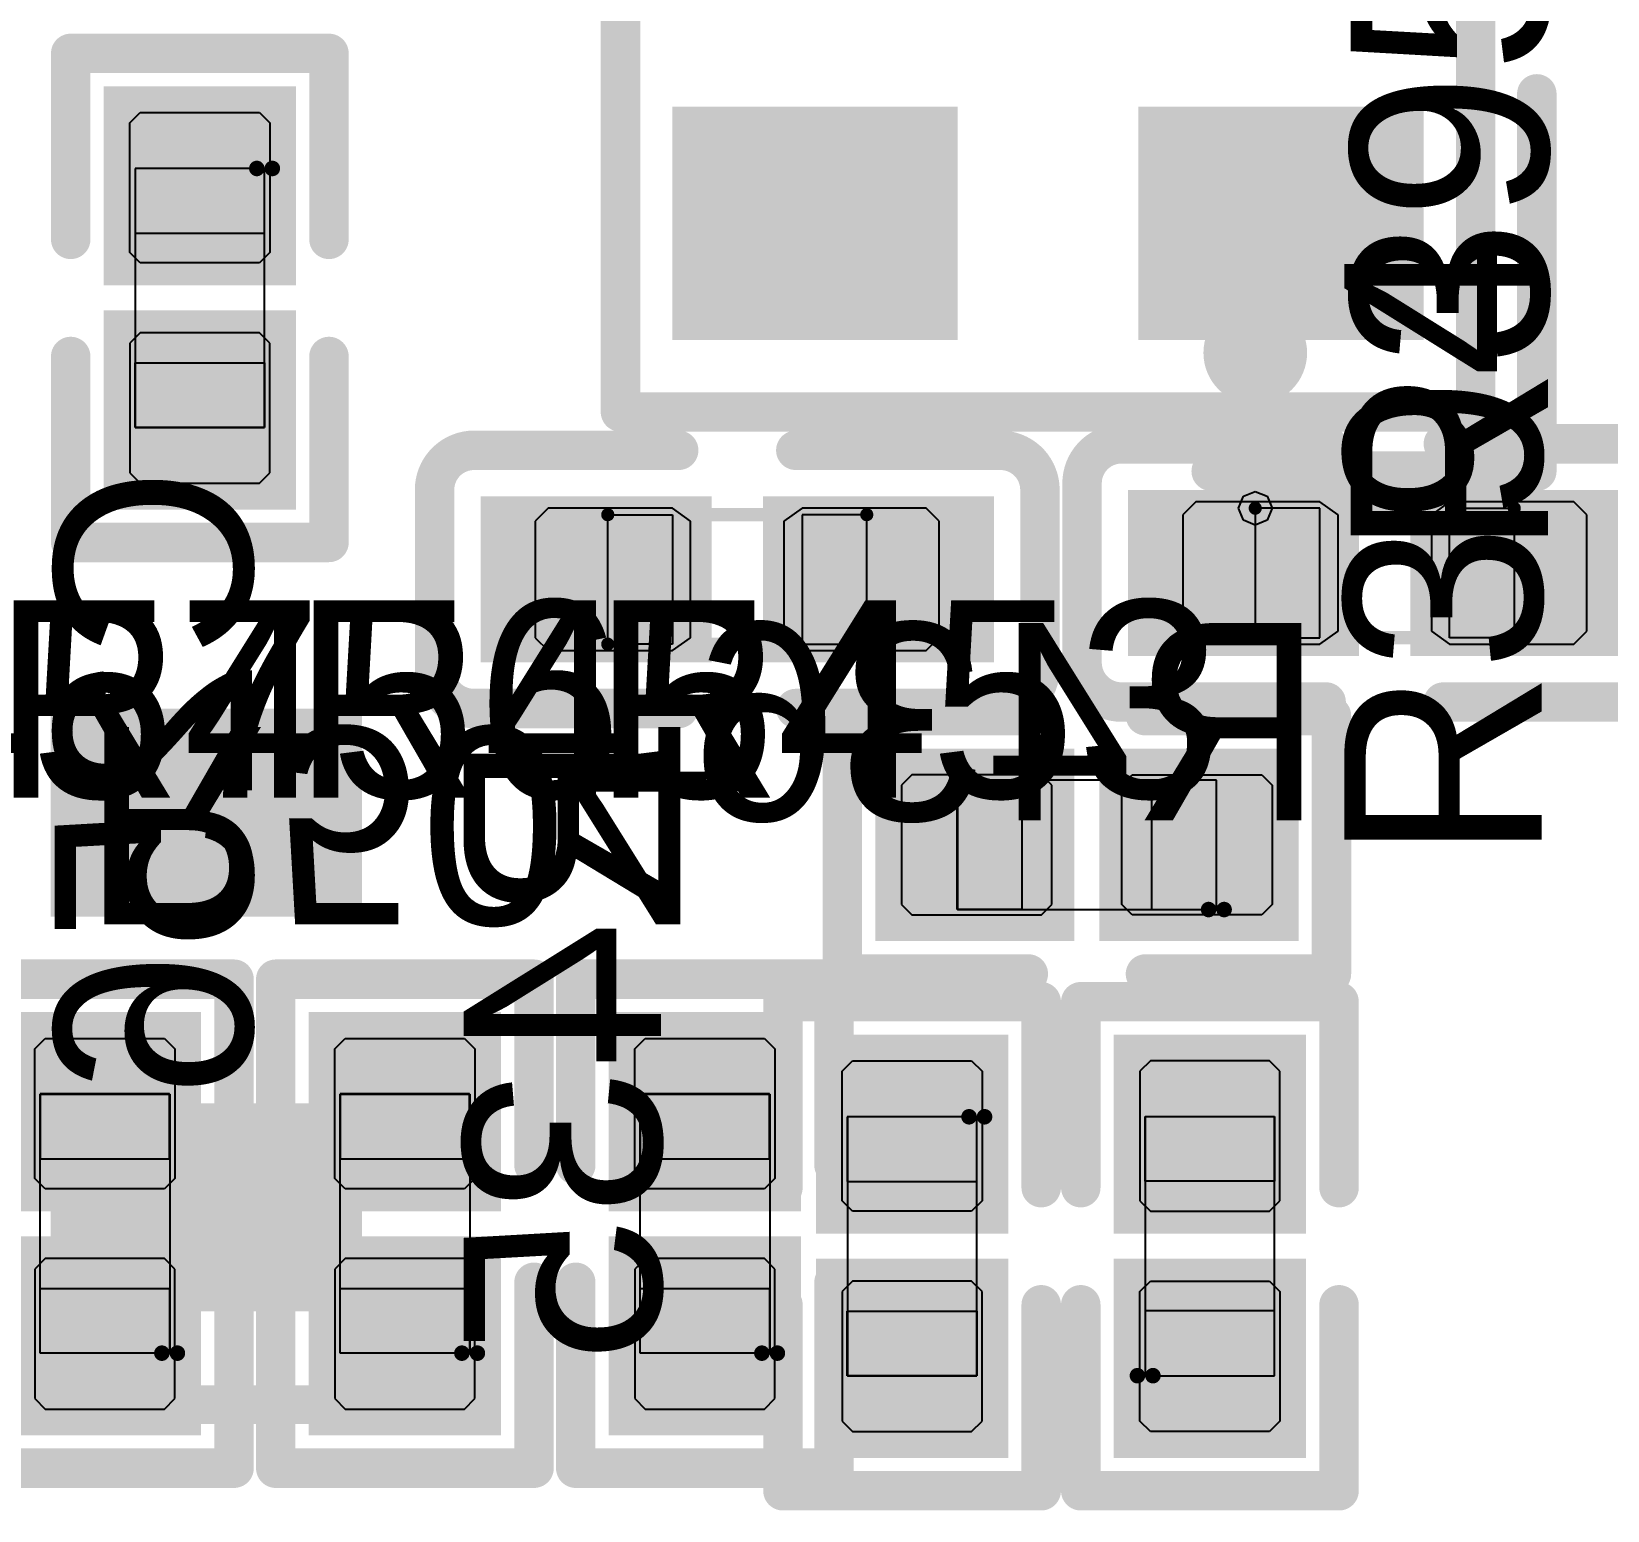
# Model space of a CAD drawing. Header units: millimetres. Extents: x 892 to 1144, y 1011 to 1123.
# Drawn here: x 992.3 to 998.39, y 1066.48 to 1072.19 of the extents above; entities that cross this region are included whole.
import ezdxf

# ---------------------------------------------------------------- set-up
doc = ezdxf.new("R2010")
doc.units = ezdxf.units.MM
for name, color, linetype in [('BottomLayer', 5, 'Continuous'), ('BottomOverlay', 54, 'Continuous'), ('BottomPaste', 16, 'Continuous'), ('BottomSolder', 6, 'Continuous'), ('Mechanical15', 56, 'Continuous'), ('Mechanical4', 56, 'Continuous'), ('Mechanical5', 56, 'Continuous'), ('Mechanical6', 56, 'Continuous'), ('TopLayer', 1, 'Continuous'), ('TopOverlay', 2, 'Continuous'), ('TopPaste', 8, 'Continuous'), ('TopSolder', 216, 'Continuous')]:
    doc.layers.add(name, color=color, linetype=linetype)

msp = doc.modelspace()

# ---------------------------------------------------------------- linework, layer by layer
at = {"layer": 'BottomLayer'}
for points in [[(992.68, 1071.8776), (992.68, 1071.312), (993.22, 1071.8776), (993.22, 1071.312)], [(995.8251, 1071.05), (995.8251, 1071.85), (994.8251, 1071.05), (994.8251, 1071.85)], [(997.6249, 1071.05), (997.6249, 1071.85), (996.6249, 1071.05), (996.6249, 1071.85)], [(992.68, 1071.012), (992.68, 1070.4464), (993.22, 1071.012), (993.22, 1070.4464)], [(996.5849, 1069.83), (997.375, 1069.83), (996.5849, 1070.37), (997.375, 1070.37)], [(997.675, 1069.83), (998.4651, 1069.83), (997.675, 1070.37), (998.4651, 1070.37)], [(994.875, 1070.345), (994.0849, 1070.345), (994.875, 1069.805), (994.0849, 1069.805)], [(995.9651, 1070.345), (995.175, 1070.345), (995.9651, 1069.805), (995.175, 1069.805)], [(992.475, 1069.474), (992.475, 1068.874), (993.475, 1069.474), (993.475, 1068.874)], [(996.225, 1069.32), (995.6593, 1069.32), (996.225, 1068.78), (995.6593, 1068.78)], [(997.0906, 1069.32), (996.525, 1069.32), (997.0906, 1068.78), (996.525, 1068.78)], [(995.43, 1068.2156), (995.43, 1067.65), (995.97, 1068.2156), (995.97, 1067.65)], [(997.12, 1067.65), (997.12, 1068.2156), (996.58, 1067.65), (996.58, 1068.2156)], [(992.475, 1067.95), (992.475, 1067.35), (993.475, 1067.95), (993.475, 1067.35)], [(995.43, 1067.35), (995.43, 1066.7843), (995.97, 1067.35), (995.97, 1066.7843)], [(997.12, 1066.7843), (997.12, 1067.35), (996.58, 1066.7843), (996.58, 1067.35)]]:
    msp.add_solid(points, dxfattribs=at)
at = {"layer": 'BottomOverlay'}
for points, const_width in [([(994.574, 1070.7216), (994.574, 1073.3784)], 0.1524), ([(997.876, 1070.7216), (997.876, 1073.3784)], 0.1524), ([(992.4514, 1072.1062), (993.4486, 1072.1062)], 0.1524), ([(992.4514, 1071.3882), (992.4514, 1072.1062)], 0.1524), ([(993.4486, 1071.3882), (993.4486, 1072.1062)], 0.1524), ([(998.1122, 1070.4928), (998.1122, 1071.95)], 0.1524), ([(992.4514, 1070.2178), (992.4514, 1070.9358)], 0.1524), ([(993.4486, 1070.2178), (993.4486, 1070.9358)], 0.1524), ([(994.574, 1070.7216), (997.7541, 1070.7216)], 0.1524), ([(997.7541, 1070.7216), (997.876, 1070.7216)], 0.1524), ([(996.5087, 1070.5986), (997.2988, 1070.5986)], 0.1524), ([(997.7512, 1070.5986), (998.5413, 1070.5986)], 0.1524), ([(994.0087, 1070.5736), (994.7988, 1070.5736)], 0.1524), ([(995.2512, 1070.5736), (996.0413, 1070.5736)], 0.1524), ([(996.855, 1070.4928), (998.1122, 1070.4928)], 0.1524), ([(993.8563, 1069.7288), (993.8563, 1070.4212)], 0.1524), ([(996.1937, 1069.7288), (996.1937, 1070.4212)], 0.1524), ([(996.3563, 1069.7538), (996.3563, 1070.4462)], 0.1524), ([(992.4514, 1070.2178), (993.4486, 1070.2178)], 0.1524), ([(996.5087, 1069.6014), (997.2988, 1069.6014)], 0.1524), ([(997.7512, 1069.6014), (998.5413, 1069.6014)], 0.1524), ([(994.0087, 1069.5764), (994.7988, 1069.5764)], 0.1524), ([(995.2512, 1069.5764), (996.0413, 1069.5764)], 0.1524), ([(995.4307, 1068.5514), (995.4307, 1069.5486)], 0.1524), ([(995.4307, 1069.5486), (996.1488, 1069.5486)], 0.1524), ([(996.6012, 1069.5486), (997.3192, 1069.5486)], 0.1524), ([(997.3192, 1068.5514), (997.3192, 1069.5486)], 0.1524), ([(995.4307, 1068.5514), (996.1488, 1068.5514)], 0.1524), ([(996.6012, 1068.5514), (997.3192, 1068.5514)], 0.1524), ([(995.2014, 1068.4442), (996.1986, 1068.4442)], 0.1524), ([(995.2014, 1067.7262), (995.2014, 1068.4442)], 0.1524), ([(996.1986, 1067.7262), (996.1986, 1068.4442)], 0.1524), ([(996.3514, 1067.7262), (996.3514, 1068.4442)], 0.1524), ([(996.3514, 1068.4442), (997.3486, 1068.4442)], 0.1524), ([(997.3486, 1067.7262), (997.3486, 1068.4442)], 0.1524), ([(995.2014, 1066.5557), (995.2014, 1067.2738)], 0.1524), ([(996.1986, 1066.5557), (996.1986, 1067.2738)], 0.1524), ([(996.3514, 1066.5557), (996.3514, 1067.2738)], 0.1524), ([(997.3486, 1066.5557), (997.3486, 1067.2738)], 0.1524), ([(992.467, 1066.888), (993.483, 1066.888)], 0.15), ([(995.2014, 1066.5557), (996.1986, 1066.5557)], 0.1524), ([(996.3514, 1066.5557), (997.3486, 1066.5557)], 0.1524)]:
    msp.add_lwpolyline(points, dxfattribs=dict(at, const_width=const_width))
for points, const_width in [([(992.4133, 1072.1062, 1), (992.4895, 1072.1062, 1)], 0.0762), ([(992.4133, 1072.1062, 1), (992.4895, 1072.1062, 1)], 0.0762), ([(993.4105, 1072.1062, 1), (993.4867, 1072.1062, 1)], 0.0762), ([(993.4105, 1072.1062, 1), (993.4867, 1072.1062, 1)], 0.0762), ([(998.0741, 1071.95, 1), (998.1503, 1071.95, 1)], 0.0762), ([(992.4133, 1071.3882, 1), (992.4895, 1071.3882, 1)], 0.0762), ([(993.4105, 1071.3882, 1), (993.4867, 1071.3882, 1)], 0.0762), ([(992.4133, 1070.9358, 1), (992.4895, 1070.9358, 1)], 0.0762), ([(993.4105, 1070.9358, 1), (993.4867, 1070.9358, 1)], 0.0762), ([(994.5359, 1070.7216, 1), (994.6121, 1070.7216, 1)], 0.0762), ([(994.5359, 1070.7216, 1), (994.6121, 1070.7216, 1)], 0.0762), ([(997.716, 1070.7216, 1), (997.7922, 1070.7216, 1)], 0.0762), ([(997.716, 1070.7216, 1), (997.7922, 1070.7216, 1)], 0.0762), ([(997.8379, 1070.7216, 1), (997.9141, 1070.7216, 1)], 0.0762), ([(997.8379, 1070.7216, 1), (997.9141, 1070.7216, 1)], 0.0762), ([(996.4706, 1070.5986, 1), (996.5468, 1070.5986, 1)], 0.0762), ([(996.4706, 1070.5986, 1), (996.5468, 1070.5986, 1)], 0.0762), ([(997.2607, 1070.5986, 1), (997.3369, 1070.5986, 1)], 0.0762), ([(997.7131, 1070.5986, 1), (997.7893, 1070.5986, 1)], 0.0762), ([(993.9706, 1070.5736, 1), (994.0468, 1070.5736, 1)], 0.0762), ([(993.9706, 1070.5736, 1), (994.0468, 1070.5736, 1)], 0.0762), ([(994.7607, 1070.5736, 1), (994.8369, 1070.5736, 1)], 0.0762), ([(995.2131, 1070.5736, 1), (995.2893, 1070.5736, 1)], 0.0762), ([(996.0032, 1070.5736, 1), (996.0794, 1070.5736, 1)], 0.0762), ([(996.0032, 1070.5736, 1), (996.0794, 1070.5736, 1)], 0.0762), ([(996.8169, 1070.4928, 1), (996.8931, 1070.4928, 1)], 0.0762), ([(998.0741, 1070.4928, 1), (998.1503, 1070.4928, 1)], 0.0762), ([(998.0741, 1070.4928, 1), (998.1503, 1070.4928, 1)], 0.0762), ([(993.8182, 1070.4212, 1), (993.8944, 1070.4212, 1)], 0.0762), ([(993.8182, 1070.4212, 1), (993.8944, 1070.4212, 1)], 0.0762), ([(996.1556, 1070.4212, 1), (996.2318, 1070.4212, 1)], 0.0762), ([(996.1556, 1070.4212, 1), (996.2318, 1070.4212, 1)], 0.0762), ([(996.3182, 1070.4462, 1), (996.3944, 1070.4462, 1)], 0.0762), ([(996.3182, 1070.4462, 1), (996.3944, 1070.4462, 1)], 0.0762), ([(992.4133, 1070.2178, 1), (992.4895, 1070.2178, 1)], 0.0762), ([(992.4133, 1070.2178, 1), (992.4895, 1070.2178, 1)], 0.0762), ([(993.4105, 1070.2178, 1), (993.4867, 1070.2178, 1)], 0.0762), ([(993.4105, 1070.2178, 1), (993.4867, 1070.2178, 1)], 0.0762), ([(993.8182, 1069.7288, 1), (993.8944, 1069.7288, 1)], 0.0762), ([(993.8182, 1069.7288, 1), (993.8944, 1069.7288, 1)], 0.0762), ([(996.1556, 1069.7288, 1), (996.2318, 1069.7288, 1)], 0.0762), ([(996.1556, 1069.7288, 1), (996.2318, 1069.7288, 1)], 0.0762), ([(996.3182, 1069.7538, 1), (996.3944, 1069.7538, 1)], 0.0762), ([(996.3182, 1069.7538, 1), (996.3944, 1069.7538, 1)], 0.0762), ([(996.4706, 1069.6014, 1), (996.5468, 1069.6014, 1)], 0.0762), ([(996.4706, 1069.6014, 1), (996.5468, 1069.6014, 1)], 0.0762), ([(997.2607, 1069.6014, 1), (997.3369, 1069.6014, 1)], 0.0762), ([(997.7131, 1069.6014, 1), (997.7893, 1069.6014, 1)], 0.0762), ([(993.9706, 1069.5764, 1), (994.0468, 1069.5764, 1)], 0.0762), ([(993.9706, 1069.5764, 1), (994.0468, 1069.5764, 1)], 0.0762), ([(994.7607, 1069.5764, 1), (994.8369, 1069.5764, 1)], 0.0762), ([(995.2131, 1069.5764, 1), (995.2893, 1069.5764, 1)], 0.0762), ([(995.3926, 1069.5486, 1), (995.4688, 1069.5486, 1)], 0.0762), ([(995.3926, 1069.5486, 1), (995.4688, 1069.5486, 1)], 0.0762), ([(996.0032, 1069.5764, 1), (996.0794, 1069.5764, 1)], 0.0762), ([(996.0032, 1069.5764, 1), (996.0794, 1069.5764, 1)], 0.0762), ([(996.1107, 1069.5486, 1), (996.1869, 1069.5486, 1)], 0.0762), ([(996.5631, 1069.5486, 1), (996.6393, 1069.5486, 1)], 0.0762), ([(997.2811, 1069.5486, 1), (997.3573, 1069.5486, 1)], 0.0762), ([(997.2811, 1069.5486, 1), (997.3573, 1069.5486, 1)], 0.0762), ([(995.3926, 1068.5514, 1), (995.4688, 1068.5514, 1)], 0.0762), ([(995.3926, 1068.5514, 1), (995.4688, 1068.5514, 1)], 0.0762), ([(996.1107, 1068.5514, 1), (996.1869, 1068.5514, 1)], 0.0762), ([(996.5631, 1068.5514, 1), (996.6393, 1068.5514, 1)], 0.0762), ([(997.2811, 1068.5514, 1), (997.3573, 1068.5514, 1)], 0.0762), ([(997.2811, 1068.5514, 1), (997.3573, 1068.5514, 1)], 0.0762), ([(995.1633, 1068.4442, 1), (995.2395, 1068.4442, 1)], 0.0762), ([(995.1633, 1068.4442, 1), (995.2395, 1068.4442, 1)], 0.0762), ([(996.1605, 1068.4442, 1), (996.2367, 1068.4442, 1)], 0.0762), ([(996.1605, 1068.4442, 1), (996.2367, 1068.4442, 1)], 0.0762), ([(996.3133, 1068.4442, 1), (996.3895, 1068.4442, 1)], 0.0762), ([(996.3133, 1068.4442, 1), (996.3895, 1068.4442, 1)], 0.0762), ([(997.3105, 1068.4442, 1), (997.3867, 1068.4442, 1)], 0.0762), ([(997.3105, 1068.4442, 1), (997.3867, 1068.4442, 1)], 0.0762), ([(995.1633, 1067.7262, 1), (995.2395, 1067.7262, 1)], 0.0762), ([(996.1605, 1067.7262, 1), (996.2367, 1067.7262, 1)], 0.0762), ([(996.3133, 1067.7262, 1), (996.3895, 1067.7262, 1)], 0.0762), ([(997.3105, 1067.7262, 1), (997.3867, 1067.7262, 1)], 0.0762), ([(995.1633, 1067.2738, 1), (995.2395, 1067.2738, 1)], 0.0762), ([(996.1605, 1067.2738, 1), (996.2367, 1067.2738, 1)], 0.0762), ([(996.3133, 1067.2738, 1), (996.3895, 1067.2738, 1)], 0.0762), ([(997.3105, 1067.2738, 1), (997.3867, 1067.2738, 1)], 0.0762), ([(992.4295, 1066.888, 1), (992.5045, 1066.888, 1)], 0.075), ([(993.4455, 1066.888, 1), (993.5205, 1066.888, 1)], 0.075), ([(995.1633, 1066.5557, 1), (995.2395, 1066.5557, 1)], 0.0762), ([(995.1633, 1066.5557, 1), (995.2395, 1066.5557, 1)], 0.0762), ([(996.1605, 1066.5557, 1), (996.2367, 1066.5557, 1)], 0.0762), ([(996.1605, 1066.5557, 1), (996.2367, 1066.5557, 1)], 0.0762), ([(996.3133, 1066.5557, 1), (996.3895, 1066.5557, 1)], 0.0762), ([(996.3133, 1066.5557, 1), (996.3895, 1066.5557, 1)], 0.0762), ([(997.3105, 1066.5557, 1), (997.3867, 1066.5557, 1)], 0.0762), ([(997.3105, 1066.5557, 1), (997.3867, 1066.5557, 1)], 0.0762)]:
    msp.add_lwpolyline(points, format="xyb", close=True, dxfattribs=dict(at, const_width=const_width))
at = {"layer": 'BottomOverlay', "const_width": 0.1524}
for points in [[(996.3563, 1070.4462, -0.414214), (996.5087, 1070.5986)], [(993.8563, 1070.4212, -0.414214), (994.0087, 1070.5736)], [(996.0413, 1070.5736, -0.414214), (996.1937, 1070.4212)], [(994.0087, 1069.5764, -0.414214), (993.8563, 1069.7288)], [(996.1937, 1069.7288, -0.414214), (996.0413, 1069.5764)], [(996.5087, 1069.6014, -0.414214), (996.3563, 1069.7538)]]:
    msp.add_lwpolyline(points, format="xyb", dxfattribs=at)
at = {"layer": 'BottomPaste'}
for p, q in [((992.68, 1071.8376), (992.72, 1071.8776)), ((992.72, 1071.8776), (993.18, 1071.8776)), ((993.18, 1071.8776), (993.22, 1071.8376)), ((992.68, 1071.337), (992.68, 1071.8376)), ((993.22, 1071.8376), (993.22, 1071.337)), ((992.72, 1071.297), (992.68, 1071.337)), ((993.22, 1071.337), (993.18, 1071.297)), ((993.18, 1071.297), (992.72, 1071.297)), ((992.72, 1071.027), (992.68, 1070.987)), ((993.18, 1071.027), (992.72, 1071.027)), ((993.22, 1070.987), (993.18, 1071.027)), ((992.68, 1070.987), (992.68, 1070.4864)), ((993.22, 1070.4864), (993.22, 1070.987)), ((992.68, 1070.4864), (992.72, 1070.4464)), ((993.18, 1070.4464), (993.22, 1070.4864)), ((992.72, 1070.4464), (993.18, 1070.4464)), ((994.295, 1070.35), (994.245, 1070.3)), ((994.775, 1070.35), (994.295, 1070.35)), ((994.845, 1070.3), (994.775, 1070.35)), ((995.275, 1070.35), (995.205, 1070.3)), ((995.755, 1070.35), (995.275, 1070.35)), ((995.805, 1070.3), (995.755, 1070.35)), ((996.795, 1070.375), (996.745, 1070.325)), ((997.275, 1070.375), (996.795, 1070.375)), ((997.345, 1070.325), (997.275, 1070.375)), ((997.775, 1070.375), (997.705, 1070.325)), ((998.255, 1070.375), (997.775, 1070.375)), ((998.305, 1070.325), (998.255, 1070.375)), ((994.245, 1070.3), (994.245, 1069.85)), ((994.845, 1069.85), (994.845, 1070.3)), ((995.205, 1070.3), (995.205, 1069.85)), ((995.805, 1069.85), (995.805, 1070.3)), ((996.745, 1070.325), (996.745, 1069.875)), ((997.345, 1069.875), (997.345, 1070.325)), ((997.705, 1070.325), (997.705, 1069.875)), ((998.305, 1069.875), (998.305, 1070.325)), ((996.745, 1069.875), (996.795, 1069.825)), ((997.275, 1069.825), (997.345, 1069.875)), ((997.705, 1069.875), (997.775, 1069.825)), ((998.255, 1069.825), (998.305, 1069.875)), ((994.245, 1069.85), (994.295, 1069.8)), ((994.295, 1069.8), (994.775, 1069.8)), ((994.775, 1069.8), (994.845, 1069.85)), ((995.205, 1069.85), (995.275, 1069.8)), ((995.275, 1069.8), (995.755, 1069.8)), ((995.755, 1069.8), (995.805, 1069.85)), ((996.795, 1069.825), (997.275, 1069.825)), ((997.775, 1069.825), (998.255, 1069.825)), ((995.6994, 1069.32), (995.6593, 1069.28)), ((996.2, 1069.32), (995.6994, 1069.32)), ((996.24, 1069.28), (996.2, 1069.32)), ((996.51, 1069.28), (996.55, 1069.32)), ((996.55, 1069.32), (997.0506, 1069.32)), ((997.0506, 1069.32), (997.0906, 1069.28)), ((995.6593, 1069.28), (995.6593, 1068.82)), ((996.24, 1068.82), (996.24, 1069.28)), ((996.51, 1068.82), (996.51, 1069.28)), ((997.0906, 1069.28), (997.0906, 1068.82)), ((995.6593, 1068.82), (995.6994, 1068.78)), ((995.6994, 1068.78), (996.2, 1068.78)), ((996.2, 1068.78), (996.24, 1068.82)), ((996.55, 1068.78), (996.51, 1068.82)), ((997.0506, 1068.78), (996.55, 1068.78)), ((997.0906, 1068.82), (997.0506, 1068.78)), ((995.43, 1068.1756), (995.47, 1068.2156)), ((995.43, 1067.675), (995.43, 1068.1756)), ((995.47, 1068.2156), (995.93, 1068.2156)), ((995.93, 1068.2156), (995.97, 1068.1756)), ((995.97, 1068.1756), (995.97, 1067.675)), ((996.62, 1068.2156), (996.58, 1068.1756)), ((996.58, 1068.1756), (996.58, 1067.675)), ((997.08, 1068.2156), (996.62, 1068.2156)), ((997.12, 1068.1756), (997.08, 1068.2156)), ((997.12, 1067.675), (997.12, 1068.1756)), ((995.47, 1067.635), (995.43, 1067.675)), ((995.97, 1067.675), (995.93, 1067.635)), ((996.58, 1067.675), (996.62, 1067.635)), ((997.08, 1067.635), (997.12, 1067.675)), ((995.93, 1067.635), (995.47, 1067.635)), ((996.62, 1067.635), (997.08, 1067.635)), ((995.47, 1067.365), (995.43, 1067.325)), ((995.93, 1067.365), (995.47, 1067.365)), ((995.97, 1067.325), (995.93, 1067.365)), ((996.58, 1067.325), (996.62, 1067.365)), ((996.62, 1067.365), (997.08, 1067.365)), ((997.08, 1067.365), (997.12, 1067.325)), ((995.43, 1067.325), (995.43, 1066.8244)), ((995.97, 1066.8244), (995.97, 1067.325)), ((996.58, 1066.8244), (996.58, 1067.325)), ((997.12, 1067.325), (997.12, 1066.8244)), ((995.43, 1066.8244), (995.47, 1066.7843)), ((995.93, 1066.7843), (995.97, 1066.8244)), ((996.62, 1066.7843), (996.58, 1066.8244)), ((997.12, 1066.8244), (997.08, 1066.7843)), ((995.47, 1066.7843), (995.93, 1066.7843)), ((997.08, 1066.7843), (996.62, 1066.7843))]:
    msp.add_line(p, q, dxfattribs=at)
for points in [[(992.68, 1071.8776), (992.68, 1071.312), (993.22, 1071.8776), (993.22, 1071.312)], [(995.8251, 1071.05), (995.8251, 1071.85), (994.8251, 1071.05), (994.8251, 1071.85)], [(997.6249, 1071.05), (997.6249, 1071.85), (996.6249, 1071.05), (996.6249, 1071.85)], [(992.68, 1071.012), (992.68, 1070.4464), (993.22, 1071.012), (993.22, 1070.4464)], [(996.5849, 1069.83), (997.375, 1069.83), (996.5849, 1070.37), (997.375, 1070.37)], [(997.675, 1069.83), (998.4651, 1069.83), (997.675, 1070.37), (998.4651, 1070.37)], [(994.875, 1070.345), (994.0849, 1070.345), (994.875, 1069.805), (994.0849, 1069.805)], [(995.9651, 1070.345), (995.175, 1070.345), (995.9651, 1069.805), (995.175, 1069.805)], [(992.475, 1069.474), (992.475, 1068.874), (993.475, 1069.474), (993.475, 1068.874)], [(996.225, 1069.32), (995.6593, 1069.32), (996.225, 1068.78), (995.6593, 1068.78)], [(997.0906, 1069.32), (996.525, 1069.32), (997.0906, 1068.78), (996.525, 1068.78)], [(995.43, 1068.2156), (995.43, 1067.65), (995.97, 1068.2156), (995.97, 1067.65)], [(997.12, 1067.65), (997.12, 1068.2156), (996.58, 1067.65), (996.58, 1068.2156)], [(992.475, 1067.95), (992.475, 1067.35), (993.475, 1067.95), (993.475, 1067.35)], [(995.43, 1067.35), (995.43, 1066.7843), (995.97, 1067.35), (995.97, 1066.7843)], [(997.12, 1066.7843), (997.12, 1067.35), (996.58, 1066.7843), (996.58, 1067.35)]]:
    msp.add_solid(points, dxfattribs=at)
at = {"layer": 'BottomSolder'}
for points in [[(992.5784, 1071.9792), (992.5784, 1071.2104), (993.3216, 1071.9792), (993.3216, 1071.2104)], [(995.8759, 1070.9992), (995.8759, 1071.9008), (994.7743, 1070.9992), (994.7743, 1071.9008)], [(997.6757, 1070.9992), (997.6757, 1071.9008), (996.5741, 1070.9992), (996.5741, 1071.9008)], [(992.5784, 1071.1136), (992.5784, 1070.3448), (993.3216, 1071.1136), (993.3216, 1070.3448)], [(996.5341, 1069.7792), (997.4258, 1069.7792), (996.5341, 1070.4208), (997.4258, 1070.4208)], [(997.6242, 1069.7792), (998.5159, 1069.7792), (997.6242, 1070.4208), (998.5159, 1070.4208)], [(994.9258, 1070.3958), (994.0341, 1070.3958), (994.9258, 1069.7542), (994.0341, 1069.7542)], [(996.0159, 1070.3958), (995.1242, 1070.3958), (996.0159, 1069.7542), (995.1242, 1069.7542)], [(992.3734, 1069.5756), (992.3734, 1068.7724), (993.5766, 1069.5756), (993.5766, 1068.7724)], [(996.3266, 1069.4216), (995.5577, 1069.4216), (996.3266, 1068.6784), (995.5577, 1068.6784)], [(997.1922, 1069.4216), (996.4234, 1069.4216), (997.1922, 1068.6784), (996.4234, 1068.6784)], [(995.3284, 1068.3172), (995.3284, 1067.5484), (996.0716, 1068.3172), (996.0716, 1067.5484)], [(997.2216, 1067.5484), (997.2216, 1068.3172), (996.4784, 1067.5484), (996.4784, 1068.3172)], [(992.3734, 1068.0516), (992.3734, 1067.2484), (993.5766, 1068.0516), (993.5766, 1067.2484)], [(995.3284, 1067.4516), (995.3284, 1066.6827), (996.0716, 1067.4516), (996.0716, 1066.6827)], [(997.2216, 1066.6827), (997.2216, 1067.4516), (996.4784, 1066.6827), (996.4784, 1067.4516)]]:
    msp.add_solid(points, dxfattribs=at)
at = {"layer": 'Mechanical15'}
for p, q in [((996.9791, 1070.3959), (997.025, 1070.4149)), ((997.025, 1070.4149), (997.0709, 1070.3959)), ((996.9601, 1070.35), (996.9791, 1070.3959)), ((996.9791, 1070.3041), (996.9601, 1070.35)), ((997.275, 1070.35), (997.025, 1070.35)), ((997.025, 1070.35), (997.025, 1069.85)), ((997.0709, 1070.3959), (997.0899, 1070.35)), ((997.0899, 1070.35), (997.0709, 1070.3041)), ((997.275, 1069.85), (997.275, 1070.35)), ((997.775, 1070.35), (998.025, 1070.35)), ((997.775, 1069.85), (997.775, 1070.35)), ((998.025, 1070.35), (998.025, 1069.85)), ((994.525, 1069.825), (994.525, 1070.325)), ((994.525, 1070.325), (994.775, 1070.325)), ((994.775, 1070.325), (994.775, 1069.825)), ((995.525, 1070.325), (995.275, 1070.325)), ((995.275, 1070.325), (995.275, 1069.825)), ((995.525, 1069.825), (995.525, 1070.325)), ((997.025, 1070.2851), (996.9791, 1070.3041)), ((997.0709, 1070.3041), (997.025, 1070.2851)), ((995.4601, 1069.825), (995.4791, 1069.8709)), ((995.4791, 1069.8709), (995.525, 1069.8899)), ((995.525, 1069.8899), (995.5709, 1069.8709)), ((995.5709, 1069.8709), (995.5899, 1069.825)), ((994.775, 1069.825), (994.525, 1069.825)), ((995.275, 1069.825), (995.525, 1069.825)), ((995.4791, 1069.7791), (995.4601, 1069.825)), ((995.5899, 1069.825), (995.5709, 1069.7791)), ((997.025, 1069.85), (997.275, 1069.85)), ((998.025, 1069.85), (997.775, 1069.85)), ((995.525, 1069.76), (995.4791, 1069.7791)), ((995.5709, 1069.7791), (995.525, 1069.76))]:
    msp.add_line(p, q, dxfattribs=at)
at = {"layer": 'Mechanical15', "const_width": 0.0508}
for points in [[(994.525, 1069.825), (994.525, 1070.325)], [(994.525, 1070.325), (995.525, 1070.325)], [(995.525, 1069.825), (995.525, 1070.325)], [(997.025, 1070.35), (998.025, 1070.35)], [(997.025, 1069.85), (997.025, 1070.35)], [(998.025, 1069.85), (998.025, 1070.35)], [(997.025, 1069.85), (998.025, 1069.85)], [(994.525, 1069.825), (995.525, 1069.825)]]:
    msp.add_lwpolyline(points, dxfattribs=at)
at = {"layer": 'Mechanical15', "const_width": 0.0254}
for points in [[(994.5123, 1070.325, 1), (994.5377, 1070.325, 1)], [(994.5123, 1070.325, 1), (994.5377, 1070.325, 1)], [(995.5123, 1070.325, 1), (995.5377, 1070.325, 1)], [(995.5123, 1070.325, 1), (995.5377, 1070.325, 1)], [(997.0123, 1070.35, 1), (997.0377, 1070.35, 1)], [(997.0123, 1070.35, 1), (997.0377, 1070.35, 1)], [(998.0123, 1070.35, 1), (998.0377, 1070.35, 1)], [(998.0123, 1070.35, 1), (998.0377, 1070.35, 1)], [(997.0123, 1069.85, 1), (997.0377, 1069.85, 1)], [(997.0123, 1069.85, 1), (997.0377, 1069.85, 1)], [(998.0123, 1069.85, 1), (998.0377, 1069.85, 1)], [(998.0123, 1069.85, 1), (998.0377, 1069.85, 1)], [(994.5123, 1069.825, 1), (994.5377, 1069.825, 1)], [(994.5123, 1069.825, 1), (994.5377, 1069.825, 1)], [(995.5123, 1069.825, 1), (995.5377, 1069.825, 1)], [(995.5123, 1069.825, 1), (995.5377, 1069.825, 1)]]:
    msp.add_lwpolyline(points, format="xyb", close=True, dxfattribs=at)
at = {"layer": 'Mechanical4'}
for p, q in [((993.2002, 1071.6619), (992.7001, 1071.6619)), ((992.7001, 1071.6619), (992.7001, 1070.6619)), ((993.2002, 1070.6619), (993.2002, 1071.6619)), ((992.7001, 1070.6619), (993.2002, 1070.6619)), ((996.8749, 1069.2999), (995.8749, 1069.2999)), ((995.8749, 1069.2999), (995.8749, 1068.7998)), ((996.8749, 1068.7998), (996.8749, 1069.2999)), ((995.8749, 1068.7998), (996.8749, 1068.7998)), ((992.3334, 1067.0871), (992.3334, 1068.0871)), ((992.3334, 1068.0871), (992.8336, 1068.0871)), ((992.8336, 1068.0871), (992.8336, 1067.0871)), ((993.4918, 1067.0871), (993.4918, 1068.0871)), ((993.4918, 1068.0871), (993.9919, 1068.0871)), ((993.9919, 1068.0871), (993.9919, 1067.0871)), ((994.6501, 1067.0871), (994.6501, 1068.0871)), ((994.6501, 1068.0871), (995.1502, 1068.0871)), ((995.1502, 1068.0871), (995.1502, 1067.0871)), ((995.9502, 1067.9999), (995.4501, 1067.9999)), ((995.4501, 1067.9999), (995.4501, 1066.9999)), ((995.9502, 1066.9999), (995.9502, 1067.9999)), ((996.5998, 1068.0001), (996.5998, 1067.0001)), ((997.0999, 1068.0001), (996.5998, 1068.0001)), ((997.0999, 1067.0001), (997.0999, 1068.0001)), ((992.8336, 1067.0871), (992.3334, 1067.0871)), ((993.9919, 1067.0871), (993.4918, 1067.0871)), ((995.1502, 1067.0871), (994.6501, 1067.0871)), ((995.4501, 1066.9999), (995.9502, 1066.9999)), ((996.5998, 1067.0001), (997.0999, 1067.0001))]:
    msp.add_line(p, q, dxfattribs=at)
at = {"layer": 'Mechanical5'}
for p, q in [((993.2, 1071.662), (992.7, 1071.662)), ((992.7, 1071.662), (992.7, 1071.412)), ((993.2, 1071.412), (993.2, 1071.662)), ((992.7, 1071.412), (993.2, 1071.412)), ((992.7, 1070.661), (992.7, 1070.911)), ((992.7, 1070.911), (993.2, 1070.911)), ((993.2, 1070.911), (993.2, 1070.661)), ((993.2, 1070.661), (992.7, 1070.661)), ((995.874, 1068.8), (995.874, 1069.3)), ((995.874, 1069.3), (996.124, 1069.3)), ((996.124, 1069.3), (996.124, 1068.8)), ((996.875, 1069.3), (996.625, 1069.3)), ((996.625, 1069.3), (996.625, 1068.8)), ((996.875, 1068.8), (996.875, 1069.3)), ((996.124, 1068.8), (995.874, 1068.8)), ((996.625, 1068.8), (996.875, 1068.8)), ((992.8334, 1068.088), (992.3334, 1068.088)), ((992.3334, 1068.088), (992.3334, 1067.838)), ((992.8334, 1067.838), (992.8334, 1068.088)), ((993.9917, 1068.088), (993.4917, 1068.088)), ((993.4917, 1068.088), (993.4917, 1067.838)), ((993.9917, 1067.838), (993.9917, 1068.088)), ((995.15, 1068.088), (994.65, 1068.088)), ((994.65, 1068.088), (994.65, 1067.838)), ((995.15, 1067.838), (995.15, 1068.088)), ((995.95, 1068), (995.45, 1068)), ((995.45, 1068), (995.45, 1067.75)), ((995.95, 1067.75), (995.95, 1068)), ((996.6, 1067.751), (996.6, 1068.001)), ((996.6, 1068.001), (997.1, 1068.001)), ((997.1, 1068.001), (997.1, 1067.751)), ((992.3334, 1067.838), (992.8334, 1067.838)), ((993.4917, 1067.838), (993.9917, 1067.838)), ((994.65, 1067.838), (995.15, 1067.838)), ((995.45, 1067.75), (995.95, 1067.75)), ((997.1, 1067.751), (996.6, 1067.751)), ((992.3334, 1067.087), (992.3334, 1067.337)), ((992.3334, 1067.337), (992.8334, 1067.337)), ((992.8334, 1067.337), (992.8334, 1067.087)), ((993.4917, 1067.087), (993.4917, 1067.337)), ((993.4917, 1067.337), (993.9917, 1067.337)), ((993.9917, 1067.337), (993.9917, 1067.087)), ((994.65, 1067.087), (994.65, 1067.337)), ((994.65, 1067.337), (995.15, 1067.337)), ((995.15, 1067.337), (995.15, 1067.087)), ((995.45, 1066.999), (995.45, 1067.249)), ((995.45, 1067.249), (995.95, 1067.249)), ((995.95, 1067.249), (995.95, 1066.999)), ((996.6, 1067.25), (996.6, 1067)), ((997.1, 1067.25), (996.6, 1067.25)), ((997.1, 1067), (997.1, 1067.25)), ((992.8334, 1067.087), (992.3334, 1067.087)), ((993.9917, 1067.087), (993.4917, 1067.087)), ((995.15, 1067.087), (994.65, 1067.087)), ((995.95, 1066.999), (995.45, 1066.999)), ((996.6, 1067), (997.1, 1067))]:
    msp.add_line(p, q, dxfattribs=at)
at = {"layer": 'Mechanical6'}
for points, const_width in [([(993.2299, 1071.6619, 1), (993.17, 1071.6619, 1)], 0.06), ([(993.155, 1071.6619, 1), (993.185, 1071.6619, 1)], 0.03), ([(993.2149, 1071.6619, 1), (993.2449, 1071.6619, 1)], 0.03), ([(997.1252, 1070.9499, 1), (996.925, 1070.9499, 1)], 0.2), ([(996.875, 1070.9499, 1), (996.975, 1070.9499, 1)], 0.1), ([(997.0752, 1070.9499, 1), (997.1752, 1070.9499, 1)], 0.1), ([(996.9048, 1068.8001, 1), (996.8449, 1068.8001, 1)], 0.06), ([(996.8299, 1068.8001, 1), (996.8599, 1068.8001, 1)], 0.03), ([(996.8898, 1068.8001, 1), (996.9198, 1068.8001, 1)], 0.03), ([(995.9799, 1067.9999, 1), (995.92, 1067.9999, 1)], 0.06), ([(995.905, 1067.9999, 1), (995.935, 1067.9999, 1)], 0.03), ([(995.9649, 1067.9999, 1), (995.9949, 1067.9999, 1)], 0.03), ([(992.8633, 1067.0871, 1), (992.8033, 1067.0871, 1)], 0.06), ([(994.0216, 1067.0871, 1), (993.9617, 1067.0871, 1)], 0.06), ([(995.1799, 1067.0871, 1), (995.12, 1067.0871, 1)], 0.06), ([(992.7883, 1067.0871, 1), (992.8183, 1067.0871, 1)], 0.03), ([(992.8483, 1067.0871, 1), (992.8783, 1067.0871, 1)], 0.03), ([(993.9467, 1067.0871, 1), (993.9767, 1067.0871, 1)], 0.03), ([(994.0066, 1067.0871, 1), (994.0366, 1067.0871, 1)], 0.03), ([(995.105, 1067.0871, 1), (995.135, 1067.0871, 1)], 0.03), ([(995.1649, 1067.0871, 1), (995.1949, 1067.0871, 1)], 0.03), ([(996.63, 1067.0001, 1), (996.5701, 1067.0001, 1)], 0.06), ([(996.5551, 1067.0001, 1), (996.5851, 1067.0001, 1)], 0.03), ([(996.615, 1067.0001, 1), (996.645, 1067.0001, 1)], 0.03)]:
    msp.add_lwpolyline(points, format="xyb", close=True, dxfattribs=dict(at, const_width=const_width))
at = {"layer": 'TopLayer'}
for points in [[(992.8534, 1067.737), (992.8534, 1068.3026), (992.3134, 1067.737), (992.3134, 1068.3026)], [(994.0117, 1067.737), (994.0117, 1068.3026), (993.4717, 1067.737), (993.4717, 1068.3026)], [(995.17, 1067.737), (995.17, 1068.3026), (994.63, 1067.737), (994.63, 1068.3026)], [(992.8534, 1066.8714), (992.8534, 1067.437), (992.3134, 1066.8714), (992.3134, 1067.437)], [(994.0117, 1066.8714), (994.0117, 1067.437), (993.4717, 1066.8714), (993.4717, 1067.437)], [(995.17, 1066.8714), (995.17, 1067.437), (994.63, 1066.8714), (994.63, 1067.437)]]:
    msp.add_solid(points, dxfattribs=at)
at = {"layer": 'TopOverlay', "const_width": 0.1524}
for points in [[(992.0848, 1068.5312), (993.082, 1068.5312)], [(993.082, 1067.8132), (993.082, 1068.5312)], [(993.2431, 1068.5312), (994.2403, 1068.5312)], [(993.2431, 1067.8132), (993.2431, 1068.5312)], [(994.2403, 1067.8132), (994.2403, 1068.5312)], [(994.4014, 1068.5312), (995.3986, 1068.5312)], [(994.4014, 1067.8132), (994.4014, 1068.5312)], [(995.3986, 1067.8132), (995.3986, 1068.5312)], [(993.082, 1066.6428), (993.082, 1067.3608)], [(993.2431, 1066.6428), (993.2431, 1067.3608)], [(994.2403, 1066.6428), (994.2403, 1067.3608)], [(994.4014, 1066.6428), (994.4014, 1067.3608)], [(995.3986, 1066.6428), (995.3986, 1067.3608)], [(992.0848, 1066.6428), (993.082, 1066.6428)], [(993.2431, 1066.6428), (994.2403, 1066.6428)], [(994.4014, 1066.6428), (995.3986, 1066.6428)]]:
    msp.add_lwpolyline(points, dxfattribs=at)
at = {"layer": 'TopOverlay', "const_width": 0.0762}
for points in [[(993.0439, 1068.5312, 1), (993.1201, 1068.5312, 1)], [(993.0439, 1068.5312, 1), (993.1201, 1068.5312, 1)], [(993.205, 1068.5312, 1), (993.2812, 1068.5312, 1)], [(993.205, 1068.5312, 1), (993.2812, 1068.5312, 1)], [(994.2022, 1068.5312, 1), (994.2784, 1068.5312, 1)], [(994.2022, 1068.5312, 1), (994.2784, 1068.5312, 1)], [(994.3633, 1068.5312, 1), (994.4395, 1068.5312, 1)], [(994.3633, 1068.5312, 1), (994.4395, 1068.5312, 1)], [(995.3605, 1068.5312, 1), (995.4367, 1068.5312, 1)], [(995.3605, 1068.5312, 1), (995.4367, 1068.5312, 1)], [(993.0439, 1067.8132, 1), (993.1201, 1067.8132, 1)], [(993.205, 1067.8132, 1), (993.2812, 1067.8132, 1)], [(994.2022, 1067.8132, 1), (994.2784, 1067.8132, 1)], [(994.3633, 1067.8132, 1), (994.4395, 1067.8132, 1)], [(995.3605, 1067.8132, 1), (995.4367, 1067.8132, 1)], [(993.0439, 1067.3608, 1), (993.1201, 1067.3608, 1)], [(993.205, 1067.3608, 1), (993.2812, 1067.3608, 1)], [(994.2022, 1067.3608, 1), (994.2784, 1067.3608, 1)], [(994.3633, 1067.3608, 1), (994.4395, 1067.3608, 1)], [(995.3605, 1067.3608, 1), (995.4367, 1067.3608, 1)], [(993.0439, 1066.6428, 1), (993.1201, 1066.6428, 1)], [(993.0439, 1066.6428, 1), (993.1201, 1066.6428, 1)], [(993.205, 1066.6428, 1), (993.2812, 1066.6428, 1)], [(993.205, 1066.6428, 1), (993.2812, 1066.6428, 1)], [(994.2022, 1066.6428, 1), (994.2784, 1066.6428, 1)], [(994.2022, 1066.6428, 1), (994.2784, 1066.6428, 1)], [(994.3633, 1066.6428, 1), (994.4395, 1066.6428, 1)], [(994.3633, 1066.6428, 1), (994.4395, 1066.6428, 1)], [(995.3605, 1066.6428, 1), (995.4367, 1066.6428, 1)], [(995.3605, 1066.6428, 1), (995.4367, 1066.6428, 1)]]:
    msp.add_lwpolyline(points, format="xyb", close=True, dxfattribs=at)
at = {"layer": 'TopPaste'}
for p, q in [((992.3134, 1068.2626), (992.3534, 1068.3026)), ((992.3534, 1068.3026), (992.8134, 1068.3026)), ((992.8134, 1068.3026), (992.8534, 1068.2626)), ((993.4717, 1068.2626), (993.5117, 1068.3026)), ((993.5117, 1068.3026), (993.9717, 1068.3026)), ((993.9717, 1068.3026), (994.0117, 1068.2626)), ((994.63, 1068.2626), (994.67, 1068.3026)), ((994.67, 1068.3026), (995.13, 1068.3026)), ((995.13, 1068.3026), (995.17, 1068.2626)), ((992.3134, 1067.762), (992.3134, 1068.2626)), ((992.8534, 1068.2626), (992.8534, 1067.762)), ((993.4717, 1067.762), (993.4717, 1068.2626)), ((994.0117, 1068.2626), (994.0117, 1067.762)), ((994.63, 1067.762), (994.63, 1068.2626)), ((995.17, 1068.2626), (995.17, 1067.762)), ((992.3534, 1067.722), (992.3134, 1067.762)), ((992.8534, 1067.762), (992.8134, 1067.722)), ((993.5117, 1067.722), (993.4717, 1067.762)), ((994.0117, 1067.762), (993.9717, 1067.722)), ((994.67, 1067.722), (994.63, 1067.762)), ((995.17, 1067.762), (995.13, 1067.722)), ((992.8134, 1067.722), (992.3534, 1067.722)), ((993.9717, 1067.722), (993.5117, 1067.722)), ((995.13, 1067.722), (994.67, 1067.722)), ((992.3534, 1067.452), (992.3134, 1067.412)), ((992.8134, 1067.452), (992.3534, 1067.452)), ((992.8534, 1067.412), (992.8134, 1067.452)), ((993.5117, 1067.452), (993.4717, 1067.412)), ((993.9717, 1067.452), (993.5117, 1067.452)), ((994.0117, 1067.412), (993.9717, 1067.452)), ((994.67, 1067.452), (994.63, 1067.412)), ((995.13, 1067.452), (994.67, 1067.452)), ((995.17, 1067.412), (995.13, 1067.452)), ((992.3134, 1067.412), (992.3134, 1066.9114)), ((992.8534, 1066.9114), (992.8534, 1067.412)), ((993.4717, 1067.412), (993.4717, 1066.9114)), ((994.0117, 1066.9114), (994.0117, 1067.412)), ((994.63, 1067.412), (994.63, 1066.9114)), ((995.17, 1066.9114), (995.17, 1067.412)), ((992.3134, 1066.9114), (992.3534, 1066.8714)), ((992.8134, 1066.8714), (992.8534, 1066.9114)), ((993.4717, 1066.9114), (993.5117, 1066.8714)), ((993.9717, 1066.8714), (994.0117, 1066.9114)), ((994.63, 1066.9114), (994.67, 1066.8714)), ((995.13, 1066.8714), (995.17, 1066.9114)), ((992.3534, 1066.8714), (992.8134, 1066.8714)), ((993.5117, 1066.8714), (993.9717, 1066.8714)), ((994.67, 1066.8714), (995.13, 1066.8714))]:
    msp.add_line(p, q, dxfattribs=at)
for points in [[(992.8534, 1067.737), (992.8534, 1068.3026), (992.3134, 1067.737), (992.3134, 1068.3026)], [(994.0117, 1067.737), (994.0117, 1068.3026), (993.4717, 1067.737), (993.4717, 1068.3026)], [(995.17, 1067.737), (995.17, 1068.3026), (994.63, 1067.737), (994.63, 1068.3026)], [(992.8534, 1066.8714), (992.8534, 1067.437), (992.3134, 1066.8714), (992.3134, 1067.437)], [(994.0117, 1066.8714), (994.0117, 1067.437), (993.4717, 1066.8714), (993.4717, 1067.437)], [(995.17, 1066.8714), (995.17, 1067.437), (994.63, 1066.8714), (994.63, 1067.437)]]:
    msp.add_solid(points, dxfattribs=at)
at = {"layer": 'TopSolder'}
for points in [[(992.955, 1067.6354), (992.955, 1068.4042), (992.2118, 1067.6354), (992.2118, 1068.4042)], [(994.1133, 1067.6354), (994.1133, 1068.4042), (993.3701, 1067.6354), (993.3701, 1068.4042)], [(995.2716, 1067.6354), (995.2716, 1068.4042), (994.5284, 1067.6354), (994.5284, 1068.4042)], [(992.955, 1066.7698), (992.955, 1067.5386), (992.2118, 1066.7698), (992.2118, 1067.5386)], [(994.1133, 1066.7698), (994.1133, 1067.5386), (993.3701, 1066.7698), (993.3701, 1067.5386)], [(995.2716, 1066.7698), (995.2716, 1067.5386), (994.5284, 1066.7698), (994.5284, 1067.5386)]]:
    msp.add_solid(points, dxfattribs=at)

# ---------------------------------------------------------------- texts
at = {"layer": 'BottomOverlay', "text_generation_flag": 2}
for s, rotation, p in [('C256', 90, (993.1516, 1070.5112)), ('R504', 180, (992.4976, 1069.5048)), ('R435', 90, (994.7302, 1069.4862))]:
    msp.add_text(s, height=0.762, rotation=rotation, dxfattribs=at).set_placement(p)
msp.add_text('R436', height=0.762, dxfattribs=at).set_placement((997.2862, 1069.1448))
at = {"layer": 'TopOverlay'}
for s, p in [('R395', (998.156, 1070.161)), ('R394', (998.131, 1068.986))]:
    msp.add_text(s, height=0.762, rotation=90, dxfattribs=at).set_placement(p)
for s, p in [('R457', (990.9888, 1069.2318)), ('R456', (992.1472, 1069.2318)), ('R454', (993.3055, 1069.2318)), ('R453', (994.4638, 1069.2318))]:
    msp.add_text(s, height=0.762, dxfattribs=at).set_placement(p)

doc.saveas('drawing.dxf')
